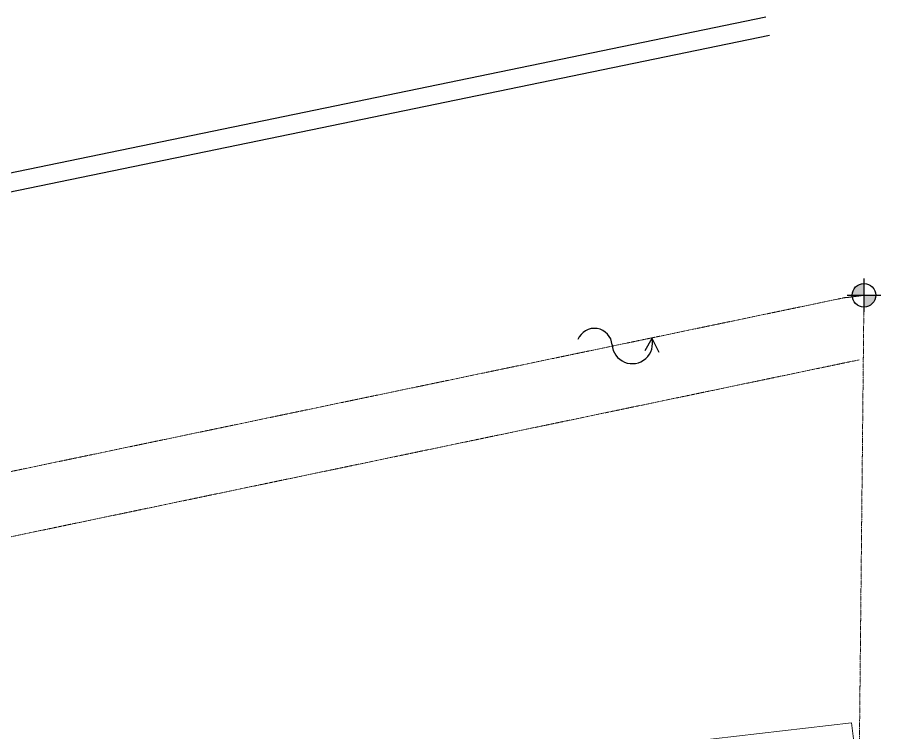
# Model space of a CAD drawing. Header units: inches. Extents: x 25480 to 951550, y -607927 to 1377809.
# Drawn here: x 496826 to 510346, y 384686 to 395896 of the extents above; entities that cross this region are included whole.
import ezdxf

# ---------------------------------------------------------------- set-up
doc = ezdxf.new("R2010")
doc.units = ezdxf.units.IN
doc.header["$MEASUREMENT"] = 0
doc.linetypes.add('PHANTOM', pattern=[2.5, 1.25, -0.25, 0.25, -0.25, 0.25, -0.25])
doc.layers.add('M-HVAC-EQPM-NEW', color=5, linetype='Continuous')
doc.layers.add('M-X-BKGD', color=8, linetype='Continuous')

msp = doc.modelspace()

# ---------------------------------------------------------------- hatches: boundary and pattern name
at = {"layer": 'M-X-BKGD'}
for points in [[(510084, 391725, 0.414214), (509899, 391540), (510084, 391540)], [(510269, 391540), (510084, 391540), (510084, 391355, 0.414214)]]:
    msp.add_hatch(color=8, dxfattribs=at).paths.add_polyline_path(points)

# ---------------------------------------------------------------- linework, layer by layer
at = {"layer": 'M-HVAC-EQPM-NEW', "color": 8}
msp.add_circle((510084, 391540), 185, dxfattribs=at)
at = {"layer": 'M-X-BKGD', "color": 8}
for p, q in [((508545, 395896), (479824, 389959)), ((508604, 395611), (479883, 389674)), ((510084, 391803), (510084, 391278)), ((509802, 391507), (510084, 391540)), ((509822, 391540), (510346, 391540)), ((506761, 390870), (506870, 390651)), ((506763, 390862), (506651, 390671))]:
    msp.add_line(p, q, dxfattribs=at)
at = {"layer": 'M-X-BKGD', "color": 8, "linetype": 'PHANTOM', "lineweight": 0, "ltscale": 10}
for p, q in [((509802, 391507), (478927, 385064)), ((510006, 383846), (510084, 391540)), ((510007, 390528), (479062, 384071))]:
    msp.add_line(p, q, dxfattribs=at)
at = {"layer": 'M-X-BKGD', "color": 8, "linetype": 'Continuous', "lineweight": 0, "ltscale": 10}
for p in [(506646, 384463), (510006, 383846)]:
    msp.add_line(p, (509891, 384839), dxfattribs=at)
at = {"layer": 'M-X-BKGD', "color": 8}
for centre, radius, start, end in [((505864, 390745), 277, 3.9522, 158.7918), ((506456, 390786), 317, 183.9522, 15.3504)]:
    msp.add_arc(centre, radius, start, end, dxfattribs=at)

doc.saveas('drawing.dxf')
